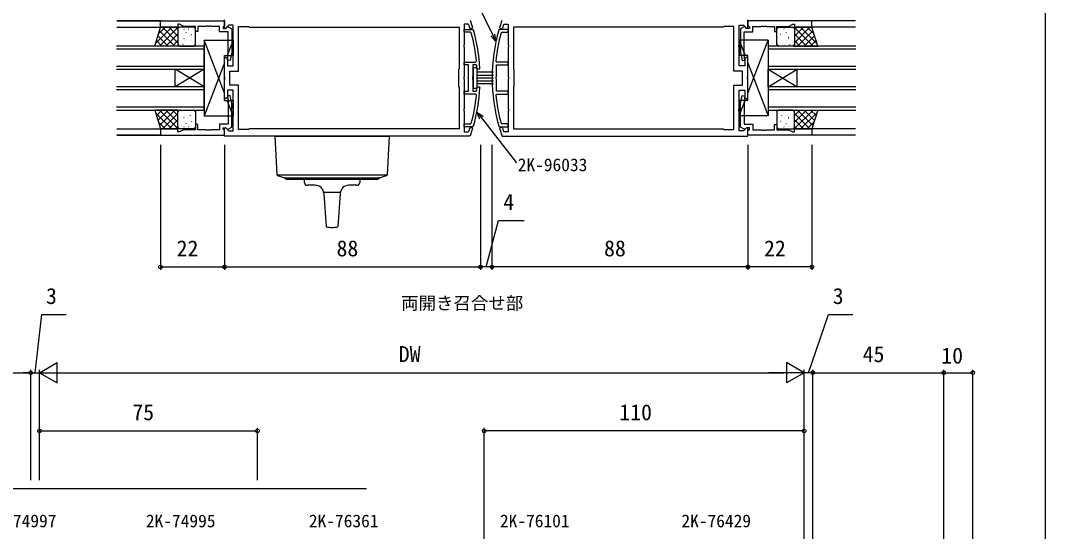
# Model space of a CAD drawing. Units: millimetres, scale not verified. Extents: x -437 to 438, y -344 to 341.
# Drawn here: x 85.8 to 438.3, y -149.8 to 26 of the extents above; entities that cross this region are included whole.
import ezdxf
from ezdxf.enums import TextEntityAlignment as Align

# ---------------------------------------------------------------- set-up
doc = ezdxf.new("R2010")
doc.units = ezdxf.units.MM
doc.header["$LTSCALE"] = 2
for name, color, linetype in [('0-1_USER1', 3, 'Continuous'), ('0-2_YKK_11', 7, 'Continuous'), ('0-3_YKK_12', 2, 'Continuous'), ('0-4_YKK_13', 4, 'Continuous'), ('0-6_YKK_D', 6, 'Continuous'), ('0-7_YKK_ZWAK', 7, 'Continuous')]:
    doc.layers.add(name, color=color, linetype=linetype)
doc.styles.add('ＭＳ ゴシック', font='')
doc.styles.get('ＭＳ ゴシック').set_extended_font_data('MS Gothic')

msp = doc.modelspace()

# ---------------------------------------------------------------- linework, layer by layer
at = {"layer": '0-2_YKK_11'}
for points in [[(133.948, 25.9), (155.948, 25.9), (155.948, 24.27), (155.648, 23.97), (155.448, 23.77), (155.448, 23.3), (156.398, 23.3), (156.898, 23.8), (157.236, 23.8), (158.448, 23.1), (158.448, 15.092), (157.941, 12.213), (156.956, 12.387), (157.248, 14.045), (157.248, 22.1), (154.248, 22.1), (154.248, 23.97), (151.457, 23.97), (151.273, 24.09), (150.723, 24.09), (150.54, 23.97), (150.457, 23.97), (150.273, 24.09), (149.723, 24.09), (149.54, 23.97), (146.748, 23.97), (146.748, 22.2), (145.948, 22.2), (145.948, 23.97), (142.014, 23.97), (140.448, 24.7), (139.948, 24.7), (139.948, 23.7), (133.948, 23.7)], [(357.948, 25.9), (335.948, 25.9), (335.948, 24.27), (336.248, 23.97), (336.448, 23.77), (336.448, 23.3), (335.498, 23.3), (334.998, 23.8), (334.661, 23.8), (333.448, 23.1), (333.448, 15.092), (333.956, 12.213), (334.941, 12.387), (334.648, 14.045), (334.648, 22.1), (337.648, 22.1), (337.648, 23.97), (340.44, 23.97), (340.623, 24.09), (341.173, 24.09), (341.357, 23.97), (341.44, 23.97), (341.623, 24.09), (342.173, 24.09), (342.357, 23.97), (345.148, 23.97), (345.148, 22.2), (345.948, 22.2), (345.948, 23.97), (349.883, 23.97), (351.448, 24.7), (351.948, 24.7), (351.948, 23.7), (357.948, 23.7)], [(164.448, 23.7), (236.607, 23.7), (236.607, 9.4), (236.407, 9.2), (236.407, 3.2), (236.607, 3), (236.607, -11.3), (164.448, -11.3), (164.248, -11.5), (160.748, -11.5), (160.748, 3.8), (157.748, 3.8), (157.748, 8.6), (160.748, 8.6), (160.748, 23.9), (164.248, 23.9)], [(327.448, 23.7), (255.29, 23.7), (255.29, 9.4), (255.49, 9.2), (255.49, 3.2), (255.29, 3), (255.29, -11.3), (327.448, -11.3), (327.648, -11.5), (331.148, -11.5), (331.148, 3.8), (334.148, 3.8), (334.148, 8.6), (331.148, 8.6), (331.148, 23.9), (327.648, 23.9)], [(133.948, -13.5), (155.948, -13.5), (155.948, -11.87), (155.648, -11.57), (155.448, -11.37), (155.448, -10.9), (156.398, -10.9), (156.898, -11.4), (157.236, -11.4), (158.448, -10.7), (158.448, -2.692), (157.941, 0.187), (156.956, 0.013), (157.248, -1.645), (157.248, -9.7), (154.248, -9.7), (154.248, -11.57), (151.457, -11.57), (151.273, -11.69), (150.723, -11.69), (150.54, -11.57), (150.457, -11.57), (150.273, -11.69), (149.723, -11.69), (149.54, -11.57), (146.748, -11.57), (146.748, -9.8), (145.948, -9.8), (145.948, -11.57), (142.014, -11.57), (140.448, -12.3), (139.948, -12.3), (139.948, -11.3), (133.948, -11.3)], [(357.948, -13.5), (335.948, -13.5), (335.948, -11.87), (336.248, -11.57), (336.448, -11.37), (336.448, -10.9), (335.498, -10.9), (334.998, -11.4), (334.661, -11.4), (333.448, -10.7), (333.448, -2.692), (333.956, 0.187), (334.941, 0.013), (334.648, -1.645), (334.648, -9.7), (337.648, -9.7), (337.648, -11.57), (340.44, -11.57), (340.623, -11.69), (341.173, -11.69), (341.357, -11.57), (341.44, -11.57), (341.623, -11.69), (342.173, -11.69), (342.357, -11.57), (345.148, -11.57), (345.148, -9.8), (345.948, -9.8), (345.948, -11.57), (349.883, -11.57), (351.448, -12.3), (351.948, -12.3), (351.948, -11.3), (357.948, -11.3)]]:
    msp.add_lwpolyline(points, close=True, dxfattribs=at)
for points in [[(240.546, -13.599), (240.263, -13.8), (155.948, -13.8), (155.948, -11), (156.319, -10.846), (157.473, -12), (158.948, -12), (158.948, -5.258), (159.068, -5.075), (159.068, -4.525), (158.948, -4.342), (158.948, 2), (156.948, 2), (156.948, -0.5), (156.448, -1), (155.948, -0.5), (155.948, 5.742), (156.068, 5.925), (156.068, 6.475), (155.948, 6.658), (155.948, 12.9), (156.448, 13.4), (156.948, 12.9), (156.948, 10.4), (158.948, 10.4), (158.948, 16.742), (159.068, 16.925), (159.068, 17.475), (158.948, 17.658), (158.948, 24.4), (157.473, 24.4), (156.319, 23.246), (155.948, 23.4), (155.948, 26.2)], [(239.999, 24.493), (239.714, 24.7), (238.407, 24.7), (238.407, 17.658), (238.287, 17.475), (238.287, 16.925), (238.407, 16.742), (238.407, 6.658), (238.287, 6.475), (238.287, 5.925), (238.407, 5.742), (238.407, -4.342), (238.287, -4.525), (238.287, -5.075), (238.407, -5.258), (238.407, -12.3), (239.714, -12.3), (239.999, -12.093)], [(251.35, -13.599), (251.634, -13.8), (335.948, -13.8), (335.948, -11), (335.578, -10.846), (334.424, -12), (332.948, -12), (332.948, -5.258), (332.828, -5.075), (332.828, -4.525), (332.948, -4.342), (332.948, 2), (334.948, 2), (334.948, -0.5), (335.448, -1), (335.948, -0.5), (335.948, 5.742), (335.828, 5.925), (335.828, 6.475), (335.948, 6.658), (335.948, 12.9), (335.448, 13.4), (334.948, 12.9), (334.948, 10.4), (332.948, 10.4), (332.948, 16.742), (332.828, 16.925), (332.828, 17.475), (332.948, 17.658), (332.948, 24.4), (334.424, 24.4), (335.578, 23.246), (335.948, 23.4), (335.948, 26.2)], [(251.897, 24.493), (252.182, 24.7), (253.49, 24.7), (253.49, 17.658), (253.61, 17.475), (253.61, 16.925), (253.49, 16.742), (253.49, 6.658), (253.61, 6.475), (253.61, 5.925), (253.49, 5.742), (253.49, -4.342), (253.61, -4.525), (253.61, -5.075), (253.49, -5.258), (253.49, -12.3), (252.182, -12.3), (251.897, -12.093)], [(240.828, 21.729), (240.537, 21.95), (238.408, 21.95), (238.408, 22.95), (241.296, 22.95), (241.584, 22.733)], [(241.333, 23.587), (241.045, 23.2), (240.627, 23.2), (240.34, 23.412)], [(251.069, 21.729), (251.358, 21.95), (253.489, 21.95), (253.489, 22.95), (250.6, 22.95), (250.311, 22.733)], [(250.564, 23.587), (250.851, 23.2), (251.269, 23.2), (251.556, 23.412)], [(239.908, 1.7), (239.908, 10.7), (238.408, 10.7), (238.408, 11.7), (242.321, 11.7), (242.619, 12.03)], [(242.757, 10.421), (242.458, 10.7), (241.408, 10.7), (241.408, 6.658), (241.288, 6.475), (241.288, 5.925), (241.408, 5.742), (241.408, 1.7), (242.458, 1.7), (242.757, 1.979)], [(249.489, 1.7), (249.489, 5.742), (249.369, 5.925), (249.369, 6.475), (249.489, 6.659), (249.489, 10.7), (253.489, 10.7), (253.489, 11.7), (249.576, 11.7), (249.277, 12.03)], [(243.816, 9.517), (243.517, 9.199), (243.116, 9.2), (242.817, 9.483)], [(242.619, 0.37), (242.321, 0.701), (238.408, 0.7), (238.408, 1.7), (239.908, 1.7)], [(242.817, 2.917), (243.116, 3.2), (243.517, 3.2), (243.816, 2.883)], [(249.277, 0.371), (249.576, 0.7), (253.489, 0.7), (253.489, 1.7), (249.489, 1.7)], [(241.585, -10.333), (241.297, -10.55), (238.408, -10.55), (238.408, -9.55), (240.538, -9.55), (240.828, -9.329)], [(250.311, -10.332), (250.6, -10.55), (253.489, -10.55), (253.489, -9.55), (251.358, -9.55), (251.069, -9.329)], [(240.34, -11.012), (240.627, -10.8), (241.045, -10.8), (241.333, -11.187)], [(251.556, -11.012), (251.269, -10.8), (250.851, -10.8), (250.564, -11.187)]]:
    msp.add_lwpolyline(points, dxfattribs=at)
for centre, radius, start, end in [((183.908, 6.2), 59.999, 16.84491, 19.26778), ((307.989, 6.2), 59.999, 160.73222, 163.15509), ((183.908, 6.2), 58.998, 16.96199, 18.06235), ((183.907, 6.203), 59, 5.66771, 15.25696), ((183.907, 6.2), 60, 3.16901, 15.99473), ((307.989, 6.2), 60, 164.00557, 195.99449), ((307.989, 6.2), 59, 164.7399, 174.32955), ((307.988, 6.2), 58.998, 161.93765, 163.03801), ((183.909, 6.186), 59, 3.20316, 4.11594), ((183.907, 6.197), 59, 344.74317, 354.33243), ((183.907, 6.2), 60, 344.00543, 356.83114), ((183.909, 6.215), 59, 355.88315, 356.79593), ((307.989, 6.2), 59, 185.67051, 195.26022), ((183.908, 6.2), 58.998, 341.93765, 343.03801), ((183.908, 6.2), 59.999, 340.73222, 343.15509), ((307.989, 6.2), 59.999, 196.84491, 199.26778), ((307.988, 6.2), 58.998, 196.96199, 198.06235)]:
    msp.add_arc(centre, radius, start, end, dxfattribs=at)
at = {"layer": '0-3_YKK_12'}
for p, q in [((134.248, 25.9), (118.948, 25.9)), ((118.948, 25.9), (134.248, 25.9)), ((372.948, 25.9), (357.648, 25.9)), ((118.948, 23.7), (134.148, 23.7)), ((372.948, 23.7), (357.898, 23.7)), ((118.812, 16.2), (148.948, 16.2)), ((342.948, 16.2), (373.029, 16.2)), ((148.948, 10.2), (118.812, 10.2)), ((138.948, 3.2), (138.948, 9.2)), ((148.948, 3.2), (138.948, 9.2)), ((148.948, 9.2), (138.948, 3.2)), ((148.948, 3.2), (148.948, 9.2)), ((373.029, 10.2), (342.948, 10.2)), ((342.948, 9.2), (373.029, 9.2)), ((342.948, 3.2), (342.948, 9.2)), ((342.948, 3.2), (352.948, 9.2)), ((342.948, 9.2), (352.948, 3.2)), ((352.948, 3.2), (352.948, 9.2)), ((118.812, 2.2), (148.948, 2.2)), ((342.948, 2.2), (373.029, 2.2)), ((148.948, -3.8), (118.812, -3.8)), ((373.029, -3.8), (342.948, -3.8)), ((342.948, -4.8), (373.029, -4.8)), ((118.948, -11.3), (134.148, -11.3)), ((134.248, -13.5), (118.948, -13.5)), ((118.948, -13.5), (134.248, -13.5)), ((372.948, -13.5), (357.648, -13.5)), ((372.948, -11.3), (357.748, -11.3)), ((204.8, -135.2), (58.3, -135.2))]:
    msp.add_line(p, q, dxfattribs=at)
for points in [[(118.812, 9.2), (148.948, 9.2), (148.948, 17.2), (118.812, 17.2)], [(373.029, 17.2), (342.948, 17.2), (342.948, 9.2)], [(118.812, -4.8), (148.948, -4.8), (148.948, 3.2), (118.812, 3.2)], [(373.029, 3.2), (342.948, 3.2), (342.948, -4.8)]]:
    msp.add_lwpolyline(points, dxfattribs=at)
at = {"layer": '0-4_YKK_13'}
for p, q in [((132.236, 18.134), (137.801, 23.7)), ((133.234, 21.377), (135.556, 23.7)), ((133.546, 17.2), (139.948, 23.602)), ((133.577, 22.492), (138.869, 17.2)), ((134.614, 23.7), (139.948, 18.366)), ((135.792, 17.2), (139.948, 21.357)), ((136.859, 23.7), (139.948, 20.611)), ((139.104, 23.7), (139.948, 22.856)), ((139.948, 23.2), (139.948, 17.7)), ((145.448, 23.7), (140.448, 23.7)), ((140.569, 22.465), (140.593, 22.422)), ((142.026, 22.892), (142.033, 22.885)), ((142.761, 21.822), (142.785, 21.778)), ((143.44, 23.064), (143.528, 23.017)), ((144.65, 21.231), (144.674, 21.187)), ((145.385, 23.256), (145.409, 23.212)), ((145.948, 17.7), (145.948, 23.2)), ((345.948, 17.7), (345.948, 23.2)), ((346.448, 23.7), (351.448, 23.7)), ((346.512, 23.256), (346.488, 23.212)), ((347.246, 21.231), (347.222, 21.187)), ((348.457, 23.064), (348.368, 23.017)), ((349.136, 21.822), (349.112, 21.778)), ((349.871, 22.892), (349.863, 22.885)), ((351.328, 22.465), (351.304, 22.422)), ((357.283, 23.7), (351.948, 18.366)), ((355.038, 23.7), (351.948, 20.611)), ((352.793, 23.7), (351.948, 22.856)), ((358.35, 17.2), (351.948, 23.602)), ((351.948, 23.2), (351.948, 17.7)), ((356.105, 17.2), (351.948, 21.357)), ((358.32, 22.492), (353.028, 17.2)), ((359.661, 18.134), (354.095, 23.7)), ((358.663, 21.377), (356.34, 23.7)), ((132.52, 19.059), (134.379, 17.2)), ((133.048, 20.775), (136.624, 17.2)), ((138.037, 17.2), (139.948, 19.112)), ((140.043, 21.073), (140.051, 21.066)), ((140.137, 20.389), (140.161, 20.345)), ((141.594, 17.721), (141.618, 17.677)), ((141.915, 20.174), (142.004, 20.128)), ((142.026, 19.798), (142.05, 19.754)), ((142.211, 19.131), (142.218, 19.125)), ((144.218, 19.155), (144.242, 19.111)), ((144.231, 20.917), (144.238, 20.911)), ((148.949, 19.2), (158.948, 19.2)), ((155.948, 1), (148.949, 19.2)), ((158.948, 19.2), (156.91, 13.9)), ((158.948, 19.2), (158.948, 13.9)), ((342.948, 19.2), (332.948, 19.2)), ((332.948, 19.2), (332.948, 13.9)), ((332.948, 19.2), (334.987, 13.9)), ((335.948, 1), (342.948, 19.2)), ((347.679, 19.155), (347.655, 19.111)), ((347.666, 20.917), (347.659, 20.911)), ((349.686, 19.131), (349.679, 19.125)), ((349.87, 19.798), (349.846, 19.754)), ((349.981, 20.174), (349.893, 20.128)), ((350.303, 17.721), (350.279, 17.677)), ((351.76, 20.389), (351.736, 20.345)), ((351.854, 21.073), (351.846, 21.066)), ((353.86, 17.2), (351.948, 19.112)), ((358.848, 20.775), (355.273, 17.2)), ((359.376, 19.059), (357.518, 17.2)), ((131.992, 17.342), (132.134, 17.2)), ((140.448, 17.2), (145.448, 17.2)), ((351.448, 17.2), (346.448, 17.2)), ((359.905, 17.342), (359.763, 17.2)), ((155.948, 11.4), (148.949, -6.8)), ((155.948, 13.9), (158.948, 13.9)), ((155.948, -1.5), (155.948, 13.9)), ((335.948, 13.9), (332.948, 13.9)), ((335.948, -1.5), (335.948, 13.9)), ((335.948, 11.4), (342.948, -6.8)), ((248.506, 8.201), (242.804, 8.2)), ((242.804, 7.2), (248.506, 7.201)), ((248.506, 6.201), (242.805, 6.2)), ((242.805, 5.2), (248.507, 5.201)), ((248.507, 4.201), (242.805, 4.2)), ((155.948, -1.5), (158.948, -1.5)), ((158.948, -6.8), (156.91, -1.5)), ((158.948, -1.5), (158.948, -6.8)), ((335.948, -1.5), (332.948, -1.5)), ((332.948, -1.5), (332.948, -6.8)), ((332.948, -6.8), (334.987, -1.5)), ((131.992, -4.942), (132.134, -4.8)), ((132.236, -5.734), (137.801, -11.3)), ((132.52, -6.659), (134.379, -4.8)), ((133.048, -8.375), (136.624, -4.8)), ((133.546, -4.8), (139.948, -11.202)), ((133.577, -10.092), (138.869, -4.8)), ((134.614, -11.3), (139.948, -5.966)), ((135.792, -4.8), (139.948, -8.957)), ((138.037, -4.8), (139.948, -6.712)), ((139.948, -10.8), (139.948, -5.3)), ((140.448, -4.8), (145.448, -4.8)), ((141.594, -5.321), (141.618, -5.277)), ((142.211, -6.731), (142.218, -6.725)), ((144.218, -6.755), (144.242, -6.711)), ((145.948, -5.3), (145.948, -10.8)), ((345.948, -5.3), (345.948, -10.8)), ((351.448, -4.8), (346.448, -4.8)), ((347.679, -6.755), (347.655, -6.711)), ((349.686, -6.731), (349.679, -6.725)), ((350.303, -5.321), (350.279, -5.277)), ((358.35, -4.8), (351.948, -11.202)), ((356.105, -4.8), (351.948, -8.957)), ((353.86, -4.8), (351.948, -6.712)), ((351.948, -10.8), (351.948, -5.3)), ((357.283, -11.3), (351.948, -5.966)), ((358.32, -10.092), (353.028, -4.8)), ((359.661, -5.734), (354.095, -11.3)), ((358.848, -8.375), (355.273, -4.8)), ((359.376, -6.659), (357.518, -4.8)), ((359.905, -4.942), (359.763, -4.8)), ((133.234, -8.977), (135.556, -11.3)), ((136.859, -11.3), (139.948, -8.211)), ((139.104, -11.3), (139.948, -10.456)), ((140.043, -8.673), (140.051, -8.666)), ((140.137, -7.989), (140.161, -7.945)), ((140.569, -10.065), (140.593, -10.022)), ((141.915, -7.774), (142.004, -7.728)), ((142.026, -7.398), (142.05, -7.354)), ((142.026, -10.492), (142.033, -10.485)), ((142.761, -9.422), (142.785, -9.378)), ((144.231, -8.517), (144.238, -8.511)), ((144.65, -8.831), (144.674, -8.787)), ((347.246, -8.831), (347.222, -8.787)), ((347.666, -8.517), (347.659, -8.511)), ((349.136, -9.422), (349.112, -9.378)), ((349.87, -7.398), (349.846, -7.354)), ((349.871, -10.492), (349.863, -10.485)), ((349.981, -7.774), (349.893, -7.728)), ((351.328, -10.065), (351.304, -10.022)), ((351.76, -7.989), (351.736, -7.945)), ((351.854, -8.673), (351.846, -8.666)), ((355.038, -11.3), (351.948, -8.211)), ((352.793, -11.3), (351.948, -10.456)), ((358.663, -8.977), (356.34, -11.3)), ((145.448, -11.3), (140.448, -11.3)), ((143.44, -10.664), (143.528, -10.617)), ((145.385, -10.856), (145.409, -10.812)), ((173.22, -13.8), (212.677, -13.8)), ((173.22, -13.8), (173.934, -26.97)), ((211.963, -26.97), (212.677, -13.8)), ((346.448, -11.3), (351.448, -11.3)), ((346.512, -10.856), (346.488, -10.812)), ((348.457, -10.664), (348.368, -10.617)), ((211.843, -27.234), (174.053, -27.234)), ((174.197, -27.324), (176.262, -28.076)), ((176.398, -28.1), (209.498, -28.1)), ((176.948, -28.3), (176.948, -27.9)), ((208.948, -27.9), (208.948, -28.3)), ((209.635, -28.076), (211.7, -27.324)), ((208.548, -28.7), (177.348, -28.7)), ((183.448, -29.7), (183.448, -28.7)), ((187.151, -30.7), (184.448, -30.7)), ((201.448, -30.7), (198.746, -30.7)), ((202.448, -28.7), (202.448, -29.7)), ((195.788, -33.2), (190.109, -33.2)), ((190.144, -33.491), (190.948, -44.987)), ((195.753, -33.491), (194.948, -44.987))]:
    msp.add_line(p, q, dxfattribs=at)
for points in [[(131.948, 17.2), (133.948, 23.7), (139.948, 23.7), (139.948, 17.2)], [(359.948, 17.2), (357.948, 23.7), (351.948, 23.7), (351.948, 17.2)], [(242.805, 2.7), (242.804, 9.7), (241.504, 9.7), (241.505, 2.7)], [(131.948, -4.8), (133.948, -11.3), (139.948, -11.3), (139.948, -4.8)], [(359.948, -4.8), (357.948, -11.3), (351.948, -11.3), (351.948, -4.8)]]:
    msp.add_lwpolyline(points, close=True, dxfattribs=at)
for points in [[(148.949, 19.2), (148.949, -6.8), (158.948, -6.8)], [(342.948, 19.2), (342.948, -6.8), (332.948, -6.8)]]:
    msp.add_lwpolyline(points, dxfattribs=at)
for centre, radius, start, end in [((140.448, 23.2), 0.5, 90, 180), ((145.448, 23.2), 0.5, 0, 90), ((346.448, 23.2), 0.5, 90, 180), ((351.448, 23.2), 0.5, 0, 90), ((140.448, 17.7), 0.5, 180, 270), ((145.448, 17.7), 0.5, 270, 0), ((346.448, 17.7), 0.5, 180, 270), ((351.448, 17.7), 0.5, 270, 0), ((140.448, -5.3), 0.5, 90, 180), ((145.448, -5.3), 0.5, 0, 90), ((346.448, -5.3), 0.5, 90, 180), ((351.448, -5.3), 0.5, 0, 90), ((140.448, -10.8), 0.5, 180, 270), ((145.448, -10.8), 0.5, 270, 0), ((346.448, -10.8), 0.5, 180, 270), ((351.448, -10.8), 0.5, 270, 0), ((174.333, -26.948), 0.4, 183.10512, 250), ((176.398, -27.7), 0.4, 250, 270), ((209.498, -27.7), 0.4, 270, 290), ((211.563, -26.948), 0.4, 290, 356.89488), ((177.348, -28.3), 0.4, 180, 270), ((184.448, -29.7), 1, 180, 270), ((187.151, -33.7), 3, 4.00379, 90), ((198.746, -33.7), 3, 90, 175.99621), ((201.448, -29.7), 1, 270, 0), ((208.548, -28.3), 0.4, 270, 0), ((192.948, -35.7), 9.5, 257.8468, 270), ((192.948, -35.7), 9.5, 270, 282.1532)]:
    msp.add_arc(centre, radius, start, end, dxfattribs=at)
at = {"layer": '0-6_YKK_D'}
for p, q in [((133.948, -16.8), (133.948, -59.8)), ((155.948, -16.8), (155.948, -59.8)), ((155.948, -16.8), (155.948, -59.8)), ((243.948, -16.8), (243.948, -59.8)), ((243.948, -16.8), (243.948, -59.8)), ((247.948, -16.8), (247.948, -59.8)), ((247.948, -16.8), (247.948, -59.8)), ((335.948, -16.8), (335.948, -59.8)), ((335.948, -16.8), (335.948, -59.8)), ((357.948, -16.8), (357.948, -59.8)), ((133.948, -58.8), (155.948, -58.8)), ((155.948, -58.8), (243.948, -58.8)), ((247.948, -58.8), (243.948, -58.8)), ((335.948, -58.8), (247.948, -58.8)), ((357.948, -58.8), (335.948, -58.8)), ((89.3, -132.2), (89.3, -94.2)), ((89.3, -132.2), (89.3, -94.2)), ((92.3, -95.2), (98.362, -91.7)), ((92.3, -132.2), (92.3, -94.2)), ((92.3, -132.2), (92.3, -94.2)), ((98.362, -98.7), (98.362, -91.7)), ((355.3, -95.2), (349.238, -91.7)), ((349.238, -91.7), (349.238, -98.7)), ((355.3, -132.2), (355.3, -94.2)), ((355.3, -132.2), (355.3, -94.2)), ((358.3, -168.204), (358.3, -94.2)), ((358.3, -132.2), (358.3, -94.2)), ((403.3, -168.204), (403.3, -94.2)), ((403.3, -169.204), (403.3, -94.2)), ((413.3, -169.204), (413.3, -94.2)), ((58.3, -95.2), (89.3, -95.2)), ((89.3, -95.2), (86.75, -95.2)), ((89.3, -95.2), (92.3, -95.2)), ((89.3, -95.2), (92.3, -95.2)), ((92.3, -95.2), (94.85, -95.2)), ((92.3, -95.2), (98.362, -98.7)), ((92.3, -95.2), (104.424, -95.2)), ((99.3, -95.2), (348.3, -95.2)), ((355.3, -95.2), (343.176, -95.2)), ((355.3, -95.2), (349.238, -98.7)), ((355.3, -95.2), (352.75, -95.2)), ((358.3, -95.2), (355.3, -95.2)), ((358.3, -95.2), (355.3, -95.2)), ((358.3, -95.2), (403.3, -95.2)), ((358.3, -95.2), (360.85, -95.2)), ((403.3, -95.2), (413.3, -95.2)), ((92.3, -132.2), (92.3, -114.2)), ((92.3, -115.2), (167.3, -115.2)), ((167.3, -132.2), (167.3, -114.2)), ((245.3, -168.204), (245.3, -114.2)), ((355.3, -115.2), (245.3, -115.2)), ((355.3, -168.204), (355.3, -114.2))]:
    msp.add_line(p, q, dxfattribs=at)
for points in [[(249.311, 18.725), (248.196, 21.019), (233.977, 50.298)], [(248.811, 21.317), (249.311, 18.725), (247.582, 20.72)], [(243.791, -7.93), (242.755, -5.502), (244.866, -7.087)], [(242.755, -5.502), (244.328, -7.509), (256.431, -22.946)], [(245.948, -58.8), (250.228, -42.8), (258.959, -42.8)], [(90.8, -95.2), (93.125, -75.2), (101.472, -75.2)], [(356.8, -95.2), (363.674, -75.2), (372.02, -75.2)]]:
    msp.add_lwpolyline(points, dxfattribs=at)
for centre in [(133.948, -58.8), (155.948, -58.8), (155.948, -58.8), (243.948, -58.8), (247.948, -58.8), (335.948, -58.8), (335.948, -58.8), (357.948, -58.8), (89.3, -95.2), (89.3, -95.2), (358.3, -95.2), (358.3, -95.2), (403.3, -95.2), (403.3, -95.2), (413.3, -95.2), (92.3, -115.2), (167.3, -115.2), (245.3, -115.2), (355.3, -115.2)]:
    msp.add_circle(centre, 0.637, dxfattribs=at)
at = {"layer": '0-7_YKK_ZWAK'}
msp.add_lwpolyline([(-436.7, -343.7), (438.3, -343.7), (438.3, 306.3)], dxfattribs=at)

# ---------------------------------------------------------------- texts
at = {"layer": '0-1_USER1', "style": 'ＭＳ ゴシック'}
msp.add_text('両開き召合せ部', height=4.399, dxfattribs=at).set_placement((216.686, -74.757), align=Align.BOTTOM_LEFT)
at = {"layer": '0-6_YKK_D', "style": 'ＭＳ ゴシック'}
for s, height, p in [('2K-96033', 4.399, (256.796, -27.176)), ('4', 5.499, (251.845, -40.8)), ('22', 5.499, (139.494, -56.8)), ('88', 5.499, (194.494, -56.8)), ('88', 5.499, (286.494, -56.8)), ('22', 5.499, (341.494, -56.8)), ('3', 5.499, (94.571, -73.2)), ('3', 5.499, (365.12, -73.2)), ('DW', 5.499, (215.895, -93.2)), ('45', 5.499, (375.431, -93.2)), ('10', 5.499, (402.462, -93.7)), ('75', 5.499, (124.26, -113.2)), ('110', 5.499, (291.735, -113.2)), ('2K-74997', 4.399, (74.224, -149.704)), ('2K-74995', 4.399, (128.929, -149.704)), ('2K-76361', 4.399, (184.984, -149.704)), ('2K-76101', 4.399, (250.688, -149.704)), ('2K-76429', 4.399, (313.092, -149.704))]:
    msp.add_text(s, height=height, dxfattribs=at).set_placement(p, align=Align.BOTTOM_LEFT)

doc.saveas('drawing.dxf')
